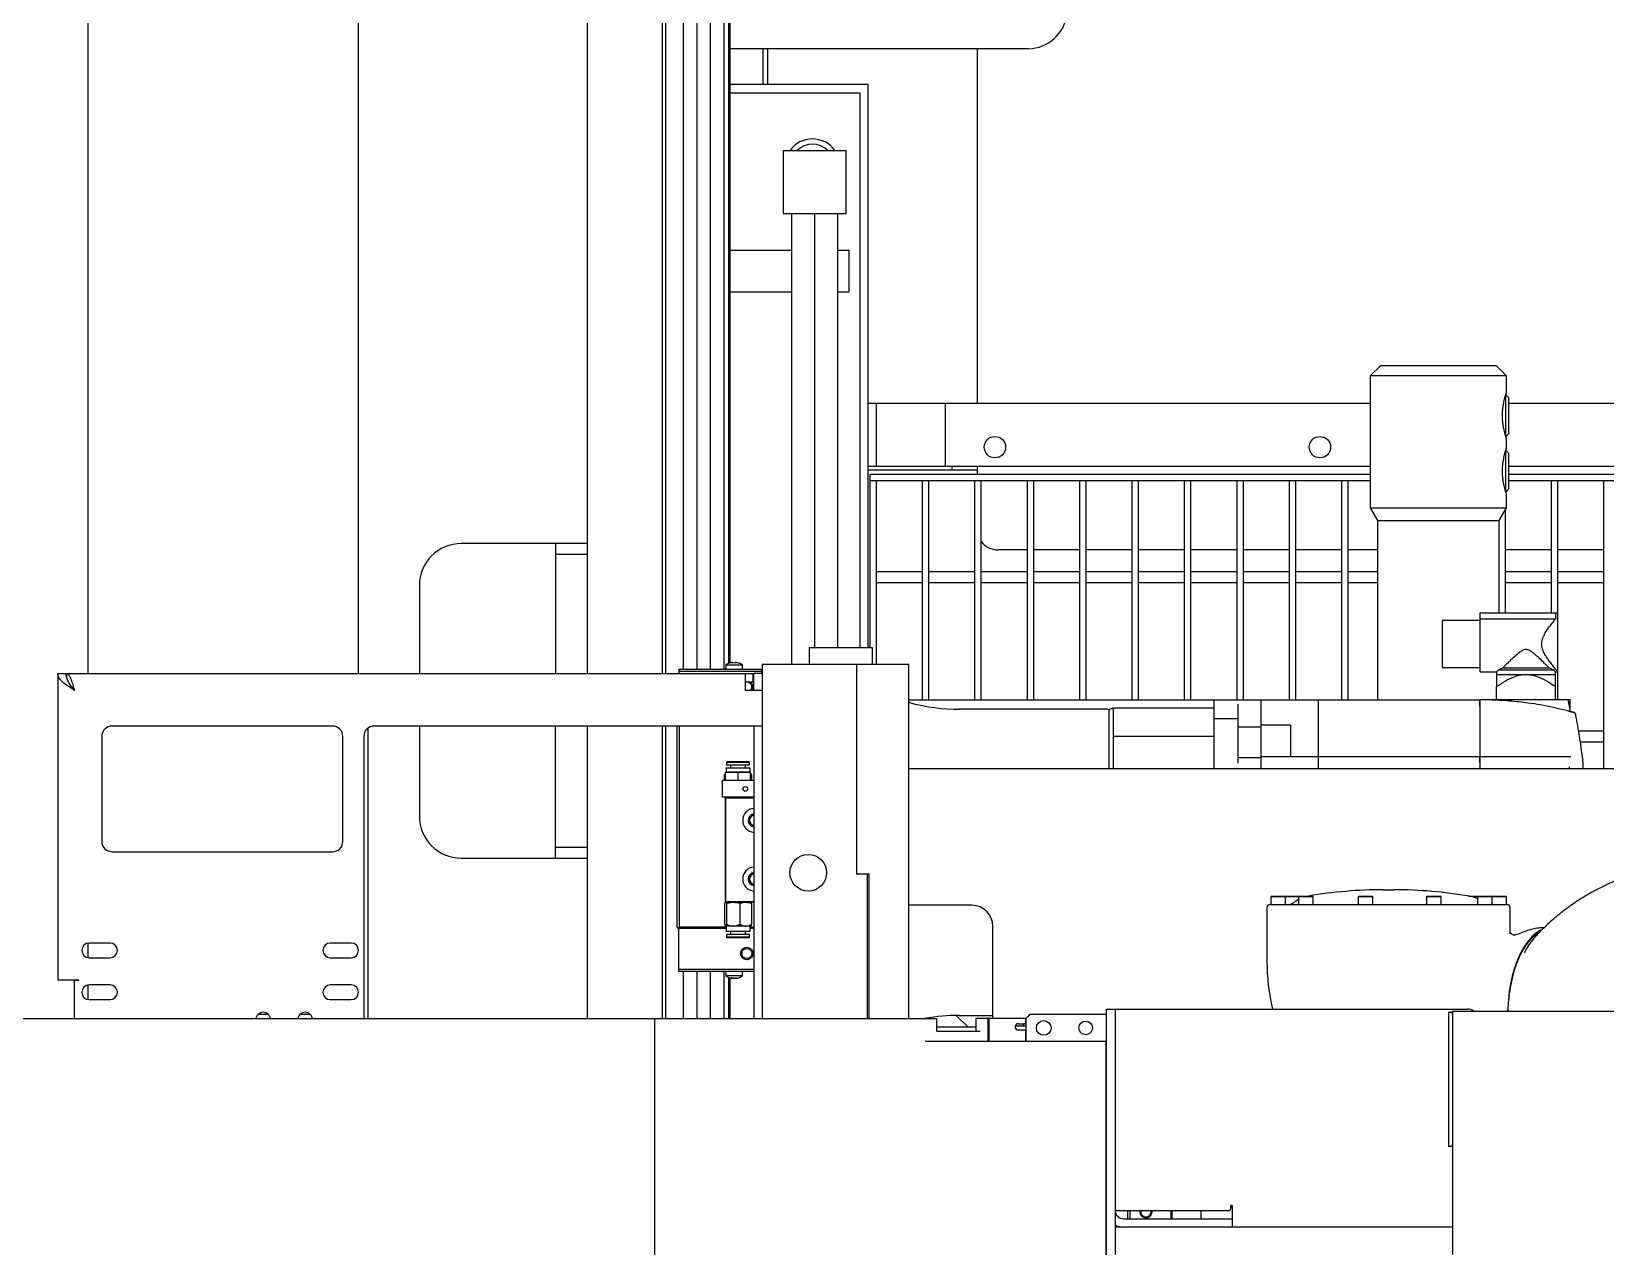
# Model space of a CAD drawing. Header units: inches. Extents: x -347369 to -260369, y 119522 to 149869.
# Drawn here: x -326205 to -325454, y 137024 to 137604 of the extents above; entities that cross this region are included whole.
import ezdxf

# ---------------------------------------------------------------- set-up
doc = ezdxf.new("R2010")
doc.units = ezdxf.units.IN
doc.header["$LTSCALE"] = 300
doc.layers.add('MACCHINA', color=40, linetype='Continuous')
doc.layers.add('QUOTE', color=7, linetype='Continuous')

# ---------------------------------------------------------------- blocks, each defined once
blk = doc.blocks.new('A$C27be3406')
at = {"layer": 'MACCHINA'}
for p, q in [((-556, 158), (-556, -1702)), ((-520, -1702), (-520, 158)), ((-518.6, 158), (-518.6, -1702)), ((-510.14, 131.85), (-510.14, -1699.85)), ((-503.64, 131.85), (-503.64, -1699.85)), ((-497.36, 131.85), (-497.36, -1699.85)), ((-490.86, 131.85), (-490.86, -1699.85)), ((-488.5, 129.11), (-488.5, -1697.11)), ((-488, 128.93), (-488, -1696.95)), ((-794, -1702), (-794, -1357.97)), ((-665, -1702), (-665, -1356.97)), ((-345.53, -1404), (-488, -1404)), ((-472, -1421), (-472, -1404)), ((-470, -1404), (-470, -1421)), ((-370, -1404), (-370, -1573)), ((-422, -1421), (-488, -1421)), ((-488, -1425), (-426, -1425)), ((-426, -1425), (-426, -1689.5)), ((-422, -1689.5), (-422, -1421)), ((-462.5, -1452.5), (-462.5, -1482.5)), ((-462.5, -1452.5), (-432.5, -1452.5)), ((-432.5, -1482.5), (-432.5, -1452.5)), ((-462.5, -1482.5), (-432.5, -1482.5)), ((-458.5, -1482.5), (-458.5, -1697.5)), ((-447.5, -1482.5), (-447.5, -1689.5)), ((-436.5, -1482.5), (-436.5, -1689.5)), ((-488, -1500), (-458.5, -1500)), ((-436.5, -1500), (-431, -1500)), ((-431, -1520), (-431, -1500)), ((-488, -1520), (-458.5, -1520)), ((-436.5, -1520), (-431, -1520)), ((-177.5, -1555), (-182.5, -1560)), ((-182.5, -1560), (-182.5, -1622.94)), ((-117.5, -1560), (-182.5, -1560)), ((-177.5, -1555), (-122.5, -1555)), ((-117.5, -1560), (-122.5, -1555)), ((-117.5, -1568.15), (-117.5, -1560)), ((-116.5, -1570.39), (-117.89, -1569)), ((-117.89, -1589), (-117.89, -1569)), ((-422, -1573), (-182.5, -1573)), ((-418, -1603), (-418, -1573)), ((-385, -1603), (-385, -1573)), ((-116.5, -1570.39), (-116.5, -1587.61)), ((-116.5, -1573), (369, -1573)), ((-117.89, -1589), (-116.5, -1587.61)), ((-117.5, -1594.65), (-117.5, -1590)), ((-116.5, -1596.89), (-117.89, -1595.5)), ((-117.89, -1615.5), (-117.89, -1595.5)), ((-116.5, -1596.89), (-116.5, -1614.11)), ((-422, -1603), (-182.5, -1603)), ((-370, -1605), (-422, -1605)), ((-382, -1603), (-382, -1605)), ((-370, -1603), (-370, -1607)), ((-116.5, -1603), (369, -1603)), ((-182.5, -1607), (-421, -1607)), ((-421, -1689.5), (-421, -1607)), ((-182.5, -1610), (-421, -1610)), ((-418, -1697.5), (-418, -1610)), ((-396, -1714.5), (-396, -1610)), ((-393, -1714.5), (-393, -1610)), ((-371, -1714.5), (-371, -1610)), ((-368, -1714.5), (-368, -1610)), ((-346, -1714.5), (-346, -1610)), ((-343, -1714.5), (-343, -1610)), ((-321, -1714.5), (-321, -1610)), ((-318, -1714.5), (-318, -1610)), ((-296, -1714.5), (-296, -1610)), ((-293, -1714.5), (-293, -1610)), ((-271, -1714.5), (-271, -1610)), ((-268, -1714.5), (-268, -1610)), ((-246, -1714.5), (-246, -1610)), ((-243, -1714.5), (-243, -1610)), ((-221, -1714.5), (-221, -1610)), ((-218, -1714.5), (-218, -1610)), ((-196, -1714.5), (-196, -1610)), ((-193, -1714.5), (-193, -1610)), ((369, -1607), (-116.5, -1607)), ((369, -1610), (-116.5, -1610)), ((-96, -1673), (-96, -1610)), ((-93, -1673), (-93, -1610)), ((-71, -1747.5), (-71, -1610)), ((-117.89, -1615.5), (-116.5, -1614.11)), ((-117.5, -1622.94), (-117.5, -1616.5)), ((-182.5, -1622.94), (-179, -1629)), ((-182.5, -1622.94), (-117.5, -1622.94)), ((-179, -1629), (-179, -1714.5)), ((-179, -1629), (-121, -1629)), ((-121, -1629), (-117.5, -1622.94)), ((-121, -1673), (-121, -1629)), ((-118, -1673), (-118, -1623.8)), ((-556, -1640), (-616, -1640)), ((-571, -1640), (-571, -1702)), ((-346, -1643), (-360, -1643)), ((-321, -1643), (-343, -1643)), ((-296, -1643), (-318, -1643)), ((-271, -1643), (-293, -1643)), ((-246, -1643), (-268, -1643)), ((-221, -1643), (-243, -1643)), ((-196, -1643), (-218, -1643)), ((-179, -1643), (-193, -1643)), ((-96, -1643), (-118, -1643)), ((-71, -1643), (-93, -1643)), ((-571, -1645), (-556, -1645)), ((-396, -1653.5), (-418, -1653.5)), ((-418, -1658.5), (-396, -1658.5)), ((-371, -1653.5), (-393, -1653.5)), ((-393, -1658.5), (-371, -1658.5)), ((-346, -1653.5), (-368, -1653.5)), ((-368, -1658.5), (-346, -1658.5)), ((-321, -1653.5), (-343, -1653.5)), ((-343, -1658.5), (-321, -1658.5)), ((-296, -1653.5), (-318, -1653.5)), ((-318, -1658.5), (-296, -1658.5)), ((-271, -1653.5), (-293, -1653.5)), ((-293, -1658.5), (-271, -1658.5)), ((-246, -1653.5), (-268, -1653.5)), ((-268, -1658.5), (-246, -1658.5)), ((-221, -1653.5), (-243, -1653.5)), ((-243, -1658.5), (-221, -1658.5)), ((-196, -1653.5), (-218, -1653.5)), ((-218, -1658.5), (-196, -1658.5)), ((-179, -1653.5), (-193, -1653.5)), ((-193, -1658.5), (-179, -1658.5)), ((-96, -1653.5), (-118, -1653.5)), ((-118, -1658.5), (-96, -1658.5)), ((-71, -1653.5), (-93, -1653.5)), ((-93, -1658.5), (-71, -1658.5)), ((-636, -1660), (-636, -1702)), ((-130.05, -1701.15), (-130.05, -1673)), ((-130.05, -1673), (-92.95, -1673)), ((-93.98, -1675.85), (-93.98, -1673)), ((-92.95, -1701.15), (-92.95, -1673)), ((-130.05, -1676.7), (-148.25, -1676.7)), ((-148.25, -1676.7), (-148.25, -1699.1)), ((-130.05, -1675.85), (-93.98, -1675.85)), ((-450, -1689.5), (-420, -1689.5)), ((-450, -1697.5), (-450, -1689.5)), ((-420, -1689.5), (-420, -1697.5)), ((-808.5, -1702), (-808.5, -1848)), ((-808.5, -1702), (-804.5, -1702)), ((-804.2, -1702), (-476.8, -1702)), ((-804.2, -1703.97), (-804.2, -1702)), ((-512.23, -1699.85), (-472.87, -1699.85)), ((-512.23, -1699.85), (-512.23, -1702)), ((-512.23, -1700.85), (-472.87, -1700.85)), ((-489.87, -1697.85), (-489.87, -1699.85)), ((-489.87, -1697.85), (-481.87, -1697.85)), ((-488, -1696.95), (-488.01, -1696.93)), ((-486.8, -1696.68), (-486.76, -1696.74)), ((-486.45, -1696.68), (-486.45, -1696.95)), ((-485.3, -1696.68), (-485.3, -1696.95)), ((-484.95, -1696.68), (-484.99, -1696.74)), ((-483.75, -1696.95), (-483.74, -1696.93)), ((-481.87, -1699.85), (-481.87, -1697.85)), ((-480.5, -1710), (-480.5, -1702)), ((-476.8, -1706), (-476.8, -1702)), ((-472.5, -1702), (-476.5, -1702)), ((-476.5, -1710), (-476.5, -1702)), ((-472.87, -1699.85), (-472.87, -1702)), ((-472.5, -1697.5), (-472.5, -1866.5)), ((-472.5, -1697.5), (-402.5, -1697.5)), ((-427.5, -1697.5), (-427.5, -1797.5)), ((-402.5, -1866.5), (-402.5, -1697.5)), ((-148.25, -1699.1), (-130.05, -1699.1)), ((-130.05, -1701.15), (-122.2, -1701.15)), ((-122.2, -1701.15), (-122.2, -1702.4)), ((-122.2, -1702.4), (-94.2, -1702.4)), ((-94.91, -1700.4), (-121.49, -1700.4)), ((-96.99, -1699.4), (-119.41, -1699.4)), ((-94.2, -1702.4), (-94.2, -1701.15)), ((-94.2, -1701.15), (-92.95, -1701.15)), ((-93, -1714.4), (-93, -1701.15)), ((-480.5, -1706), (-476.8, -1706)), ((-472.5, -1710), (-480.5, -1710)), ((-122.2, -1714.4), (-122.2, -1708.2)), ((-94.2, -1714.4), (-94.2, -1708.2)), ((-402.5, -1714.5), (-130.2, -1714.5)), ((-308, -1719), (-378.5, -1719)), ((-307, -1747.5), (-307, -1719)), ((-257, -1718.5), (-305, -1718.5)), ((-305, -1747.5), (-305, -1718.5)), ((-257, -1747.5), (-257, -1714.5)), ((-245.5, -1744.75), (-245.5, -1716.58)), ((-234.5, -1747.5), (-234.5, -1714.5)), ((-207.2, -1747.5), (-207.2, -1714.5)), ((-130.2, -1714.4), (-87.2, -1714.4)), ((-130.2, -1714.5), (-130.2, -1717.48)), ((-130.2, -1717.5), (-130.2, -1747.5)), ((-87.2, -1720.11), (-87.2, -1714.4)), ((-257, -1723.41), (-245.5, -1723.41)), ((-787.5, -1732), (-787.5, -1782)), ((-677.5, -1727), (-782.5, -1727)), ((-672.5, -1782), (-672.5, -1732)), ((-662.5, -1732), (-662.5, -1866.5)), ((-660.5, -1728), (-660.5, -1866.5)), ((-472.5, -1727), (-657.5, -1727)), ((-636, -1727), (-636, -1770)), ((-571, -1790), (-571, -1727)), ((-556, -1727), (-556, -1866.5)), ((-520, -1866.5), (-520, -1727)), ((-518.6, -1727), (-518.6, -1866.5)), ((-513, -1823), (-513, -1727)), ((-512, -1823), (-512, -1727)), ((-476.5, -1727), (-476.5, -1866.5)), ((-305, -1731.81), (-257, -1731.81)), ((-234.5, -1727.59), (-245.5, -1727.59)), ((-220.5, -1726.67), (-234.5, -1726.67)), ((-220.5, -1726.67), (-220.5, -1741.5)), ((-71, -1729.5), (-83.09, -1729.5)), ((-234.5, -1741.5), (-130.2, -1741.5)), ((-88.16, -1741.5), (-86.75, -1741.5)), ((-82.3, -1734.5), (-71, -1734.5)), ((-490, -1749.25), (-487, -1749)), ((-478, -1749), (-490, -1749)), ((-489.75, -1747), (-489.75, -1749)), ((-489.75, -1747), (-478.25, -1747)), ((-489.2, -1744), (-489.5, -1744.3)), ((-489.5, -1744.3), (-489.5, -1745.5)), ((-489.5, -1744.3), (-478.5, -1744.3)), ((-489.5, -1745.5), (-478.5, -1745.5)), ((-489.2, -1744), (-478.8, -1744)), ((-487.55, -1745.5), (-487.55, -1747)), ((-487, -1749), (-484, -1749.25)), ((-484, -1749.25), (-481, -1749)), ((-481, -1749), (-478, -1749.25)), ((-480.45, -1747), (-480.45, -1745.5)), ((-478.5, -1744.3), (-478.8, -1744)), ((-478.5, -1745.5), (-478.5, -1744.3)), ((-478.25, -1749), (-478.25, -1747)), ((180.34, -1747.5), (-402.5, -1747.5)), ((-234.5, -1742.23), (-245.5, -1742.23)), ((-87.38, -1747.5), (-87.48, -1746.5)), ((-80.9, -1747.5), (-80.9, -1744.5)), ((-491.5, -1761), (-491.5, -1753)), ((-476.5, -1753), (-491.5, -1753)), ((-490, -1750.25), (-490.54, -1750.53)), ((-490.54, -1753), (-490.54, -1750.53)), ((-490, -1749.6), (-490.13, -1749.73)), ((-490, -1753), (-490, -1749.25)), ((-484, -1753), (-484, -1749.25)), ((-478, -1753), (-478, -1749.25)), ((-477.87, -1749.73), (-478, -1749.6)), ((-477.46, -1753), (-477.46, -1750.53)), ((-476.5, -1761), (-491.5, -1761)), ((-490, -1761.2), (-489.8, -1761)), ((-490, -1810.8), (-490, -1761.2)), ((-490, -1761.2), (-476.5, -1761.2)), ((-489.8, -1811), (-489.8, -1761)), ((-556, -1785), (-571, -1785)), ((-782.5, -1787), (-677.5, -1787)), ((-616, -1790), (-556, -1790)), ((-427.5, -1797.5), (-421.5, -1797.5)), ((-422.5, -1797.5), (-422.5, -1866.5)), ((-421.5, -1866.5), (-421.5, -1797.5)), ((-229.57, -1808.1), (-229.97, -1808.5)), ((-229.97, -1808.5), (-229.97, -1812.1)), ((-209.65, -1808.5), (-229.97, -1808.5)), ((-229.57, -1808.1), (-223.37, -1808.1)), ((-222.97, -1808.5), (-223.37, -1808.1)), ((-222.76, -1808.1), (-223.06, -1808.41)), ((-222.97, -1812.1), (-222.97, -1808.5)), ((-222.76, -1808.1), (-216.56, -1808.1)), ((-216.25, -1808.1), (-216.65, -1808.5)), ((-216.65, -1808.5), (-216.65, -1812.1)), ((-216.4, -1808.26), (-216.56, -1808.1)), ((-216.25, -1808.1), (-210.05, -1808.1)), ((-209.65, -1808.5), (-210.05, -1808.1)), ((-209.65, -1812.1), (-209.65, -1808.5)), ((-187.88, -1808.1), (-188.28, -1808.5)), ((-188.28, -1808.5), (-188.28, -1812.1)), ((-181.28, -1808.5), (-188.28, -1808.5)), ((-187.88, -1808.1), (-181.68, -1808.1)), ((-181.28, -1808.5), (-181.68, -1808.1)), ((-181.28, -1812.1), (-181.28, -1808.5)), ((-176.26, -1805.1), (-171.26, -1805.1)), ((-155.3, -1808.1), (-155.7, -1808.5)), ((-155.7, -1808.5), (-155.7, -1812.1)), ((-148.7, -1808.5), (-155.7, -1808.5)), ((-155.3, -1808.1), (-149.1, -1808.1)), ((-148.7, -1808.5), (-149.1, -1808.1)), ((-148.7, -1812.1), (-148.7, -1808.5)), ((-135.61, -1808.1), (-131.27, -1808.1)), ((-117.55, -1808.5), (-133.75, -1808.5)), ((-130.96, -1808.1), (-131.36, -1808.5)), ((-131.36, -1808.5), (-131.36, -1812.1)), ((-131.12, -1808.26), (-131.27, -1808.1)), ((-130.96, -1808.1), (-124.76, -1808.1)), ((-124.36, -1808.5), (-124.76, -1808.1)), ((-124.15, -1808.1), (-124.46, -1808.41)), ((-124.36, -1812.1), (-124.36, -1808.5)), ((-124.15, -1808.1), (-117.95, -1808.1)), ((-117.55, -1808.5), (-117.95, -1808.1)), ((-117.55, -1812.1), (-117.55, -1808.5)), ((-490.4, -1811.59), (-490.4, -1821.47)), ((-489.9, -1811), (-490.07, -1811.1)), ((-476.5, -1810.8), (-490, -1810.8)), ((-489.8, -1811), (-490, -1810.8)), ((-476.5, -1811), (-489.9, -1811)), ((-489.49, -1811.59), (-489.49, -1821.47)), ((-483.09, -1811.59), (-483.09, -1821.47)), ((-477.93, -1811.1), (-478.1, -1811)), ((-477.6, -1811.59), (-477.6, -1821.47)), ((-372.5, -1812.5), (-402.5, -1812.5)), ((-231.76, -1813.6), (-231.76, -1839.1)), ((-230.26, -1812.1), (-117.26, -1812.1)), ((-115.76, -1826.09), (-115.76, -1813.6)), ((-513, -1823), (-512.5, -1823.5)), ((-512.5, -1823.5), (-512, -1823)), ((-489.75, -1823.5), (-512.5, -1823.5)), ((-512.23, -1844.15), (-512.23, -1823.5)), ((-489.75, -1823), (-512, -1823)), ((-490.07, -1822.33), (-489.9, -1822.5)), ((-478.1, -1822.5), (-489.9, -1822.5)), ((-489.75, -1822.5), (-489.75, -1825)), ((-478.25, -1825), (-478.25, -1822.5)), ((-476.5, -1823), (-478.25, -1823)), ((-476.5, -1823.5), (-478.25, -1823.5)), ((-478.1, -1822.5), (-477.93, -1822.33)), ((-362.5, -1866.5), (-362.5, -1822.5)), ((-794, -1837.46), (-794, -1830.54)), ((-783.5, -1830.5), (-793.5, -1830.5)), ((-668.5, -1830.5), (-678.5, -1830.5)), ((-478.25, -1825), (-489.75, -1825)), ((-489.5, -1826.5), (-489.5, -1827.7)), ((-478.5, -1826.5), (-489.5, -1826.5)), ((-489.5, -1827.7), (-489.2, -1828)), ((-478.5, -1827.7), (-489.5, -1827.7)), ((-478.8, -1828), (-489.2, -1828)), ((-487.55, -1825), (-487.55, -1826.5)), ((-480.45, -1826.5), (-480.45, -1825)), ((-478.8, -1828), (-478.5, -1827.7)), ((-478.5, -1827.7), (-478.5, -1826.5)), ((-113.42, -1826.85), (-113.5, -1826.87)), ((-793.5, -1837.5), (-783.5, -1837.5)), ((-678.5, -1837.5), (-668.5, -1837.5)), ((-482.12, -1836.48), (-482.12, -1834.51)), ((-476.5, -1843.15), (-512.23, -1843.15)), ((-476.5, -1844.15), (-512.23, -1844.15)), ((-510.14, -1844.15), (-510.14, -1866.5)), ((-503.64, -1844.15), (-503.64, -1866.5)), ((-497.36, -1844.15), (-497.36, -1866.5)), ((-490.86, -1844.15), (-490.86, -1866.5)), ((-489.87, -1844.15), (-489.87, -1846.15)), ((-481.87, -1846.15), (-489.87, -1846.15)), ((-481.87, -1846.15), (-481.87, -1844.15)), ((-808.5, -1848), (-798.5, -1848)), ((-800.5, -1866.5), (-800.5, -1848.3)), ((-798.5, -1848.3), (-800.5, -1848.3)), ((-798.5, -1848), (-798.5, -1848.3)), ((-794, -1857.46), (-794, -1850.54)), ((-783.5, -1850.5), (-793.5, -1850.5)), ((-668.5, -1850.5), (-678.5, -1850.5)), ((-488.5, -1846.89), (-488.5, -1866.5)), ((-488, -1847.07), (-488, -1866.5)), ((-486.95, -1847.32), (-486.93, -1847.29)), ((-486.76, -1847.32), (-486.69, -1847.07)), ((-486.51, -1847.32), (-486.34, -1847.06)), ((-486.05, -1847.32), (-486.11, -1847.08)), ((-485.24, -1847.32), (-485.31, -1847.2)), ((-484.99, -1847.32), (-485, -1847.28)), ((-484.8, -1847.32), (-484.84, -1847.24)), ((-793.5, -1857.5), (-783.5, -1857.5)), ((-678.5, -1857.5), (-668.5, -1857.5)), ((-1220, -1866.5), (-389.21, -1866.5)), ((-712.95, -1864.5), (-708.05, -1864.5)), ((-692.95, -1864.5), (-688.05, -1864.5)), ((-523.87, -1866.5), (-523.87, -1995.5)), ((-389.21, -1872.5), (-389.21, -1866.5)), ((-379.99, -1865.01), (-374.3, -1870.7)), ((-378.5, -1865), (-362.5, -1865)), ((-370.6, -1866.5), (-370.6, -1872.5)), ((-346.81, -1866.5), (-370.6, -1866.5)), ((-364.71, -1877.5), (-364.71, -1866.5)), ((-364.31, -1877.5), (-364.31, -1866.5)), ((-350.31, -1869), (-346.81, -1869)), ((-347.83, -1870), (-347.83, -1869.2)), ((-346.81, -1869), (-346.81, -1866.5)), ((-346.71, -1866.5), (-346.71, -1877.5)), ((-345.71, -1865.5), (-344.71, -1864.5)), ((-344.71, -1864.5), (-308.21, -1864.5)), ((-308.21, -2001), (-308.21, -1862)), ((-308.21, -1862), (-304.21, -1862)), ((-304.21, -1862), (-304.21, -2001)), ((-303.91, -1958), (-303.91, -1862)), ((-303.91, -1862), (-136.21, -1862)), ((-145.21, -1863.5), (-145.21, -1927.5)), ((-145.21, -1863.5), (-143.21, -1863.5)), ((-143.21, -1863.05), (-143.21, -2327.5)), ((-143.21, -1863.05), (-14.21, -1863.05)), ((-370.6, -1870.7), (-389.21, -1870.7)), ((-389.14, -1872.5), (-368.6, -1872.5)), ((-364.71, -1870), (-364.31, -1870)), ((-364.71, -1872), (-364.31, -1872)), ((-364.31, -1875.03), (-364.71, -1875.03)), ((-364.71, -1876.5), (-364.31, -1876.5)), ((-351.72, -1871), (-351.71, -1871)), ((-351.71, -1870), (-346.71, -1870)), ((-351.71, -1871.03), (-351.71, -1870)), ((-346.71, -1872), (-350.31, -1872)), ((-346.81, -1877.5), (-346.81, -1872)), ((-346.71, -1875.03), (-346.81, -1875.03)), ((-346.81, -1876.5), (-346.71, -1876.5)), ((-308.36, -1877.5), (-394.82, -1877.5)), ((-308.36, -1984.5), (-308.36, -1877.5)), ((-308.36, -1877.5), (-308.21, -1877.5)), ((-308.21, -1882.5), (-308.36, -1882.5)), ((-303.91, -1882.5), (-304.21, -1882.5)), ((-308.36, -1918.5), (-308.21, -1918.5)), ((-308.36, -1919.9), (-308.21, -1919.9)), ((-304.21, -1918.5), (-303.91, -1918.5)), ((-304.21, -1919.9), (-303.91, -1919.9)), ((-308.36, -1928.36), (-308.21, -1928.36)), ((-304.21, -1928.36), (-303.91, -1928.36)), ((-143.21, -1927.5), (-145.21, -1927.5)), ((-308.36, -1934.86), (-308.21, -1934.86)), ((-304.21, -1934.86), (-303.91, -1934.86)), ((-308.36, -1941.14), (-308.21, -1941.14)), ((-304.21, -1941.14), (-303.91, -1941.14)), ((-308.36, -1947.64), (-308.21, -1947.64)), ((-308.36, -1950), (-308.21, -1950)), ((-308.36, -1950.5), (-308.21, -1950.5)), ((-304.21, -1947.64), (-303.91, -1947.64)), ((-304.21, -1950), (-303.91, -1950)), ((-304.21, -1950.5), (-303.91, -1950.5)), ((-308.21, -1957.5), (-308.36, -1957.5)), ((-303.91, -1957.5), (-304.21, -1957.5)), ((-303.91, -1958), (-249.71, -1958)), ((-298.15, -1962), (-298.15, -1958)), ((-297.15, -1958), (-297.15, -1962)), ((-287.04, -1958.63), (-287.12, -1958)), ((-277.5, -1962), (-277.5, -1958)), ((-277, -1962), (-277, -1958)), ((-263.26, -1958), (-263.26, -1962)), ((-249.21, -1956), (-249.21, -1957.5)), ((-249.21, -1956.5), (-248.21, -1956.5)), ((-248.21, -1966), (-248.21, -1956)), ((-308.36, -1962.5), (-308.21, -1962.5)), ((-308.21, -1966), (-308.36, -1966)), ((-143.21, -1966), (-304.21, -1966)), ((-300.21, -1962), (-248.21, -1962))]:
    blk.add_line(p, q, dxfattribs=at)
at = {"layer": 'MACCHINA', "flags": 128}
for points in [[(-476.91, -1708.5), (-477.09, -1709.51), (-477.32, -1710)], [(-100.48, -1824.08), (-101.72, -1824.7), (-103.56, -1825.94), (-105.34, -1827.5), (-107.03, -1829.39), (-108.63, -1831.58), (-110.13, -1834.06), (-111.5, -1836.8), (-112.74, -1839.79), (-113.83, -1842.99), (-114.78, -1846.38), (-115.56, -1849.93), (-116.18, -1853.61), (-116.62, -1857.38), (-116.89, -1861.22), (-116.95, -1863.05)], [(-116.7, -1863.05), (-116.64, -1861.27), (-116.37, -1857.47), (-115.94, -1853.74), (-115.33, -1850.11), (-114.55, -1846.6), (-113.62, -1843.25), (-112.54, -1840.09), (-111.31, -1837.14), (-109.96, -1834.43), (-108.48, -1831.98), (-106.9, -1829.82), (-105.23, -1827.95), (-103.47, -1826.4), (-101.66, -1825.18), (-101.51, -1825.1)], [(-486.75, -1847.28), (-486.65, -1847.29), (-486.51, -1847.32)], [(-484.82, -1847.29), (-484.88, -1847.3), (-484.99, -1847.32)]]:
    blk.add_lwpolyline(points, dxfattribs=at)
at = {"layer": 'MACCHINA'}
for centre, radius in [((-361.5, -1594), 5.1), ((-206.5, -1594), 5.1), ((-480.5, -1757), 1.1), ((-450.5, -1797), 8.75), ((-479.87, -1835.5), 2.96), ((-479.87, -1835.5), 2.46), ((-338.21, -1871), 3.5), ((-318.21, -1871), 3.25)]:
    blk.add_circle(centre, radius, dxfattribs=at)
for centre, radius, start, end in [((-346.01, -1384.84), 19.17, 271.43757, 352.00966), ((-448.5, -1460), 13, 35.23442, 144.76558), ((-448.5, -1460), 10.5, 45.58469, 134.41531), ((-616, -1660), 20, 90, 180), ((-360, -1633), 10, 216.8699, 270), ((-485.87, -1703.62), 7.02, 107.68791, 124.70805), ((-485.87, -1703.62), 7, 97.58949, 107.658), ((-486.36, -1698.31), 1.69, 105.01565, 120.75108), ((-485.46, -1702.73), 6.13, 99.31701, 106.76112), ((-485.87, -1704.69), 7.75, 85.7473, 94.2527), ((-486.29, -1702.73), 6.13, 73.23888, 80.68299), ((-485.38, -1698.31), 1.69, 59.24892, 74.98435), ((-485.87, -1703.62), 7, 72.342, 82.41051), ((-485.87, -1703.62), 7.02, 55.29195, 72.31209), ((-479.87, -1708.5), 2.46, 322.40123, 104.78539), ((-479.87, -1708.5), 2.96, 0, 57.67438), ((-403.27, -1721.75), 6, 75.04878, 82.64914), ((-378.5, -1629), 90, 255.04878, 270), ((-308, -1720), 1, 0, 90), ((-307, -1717), 2, 270, 313.97798), ((-457.92, -1792), 377.89, 11.17849, 11.85007), ((-457.92, -1792), 380, 7.18076, 10.71879), ((-782.5, -1732), 5, 90, 180), ((-677.5, -1732), 5, 0, 90), ((-657.5, -1732), 5, 90, 180), ((-616, -1770), 20, 180, 270), ((-476, -1772), 5.75, 94.98854, 265.01146), ((-476, -1772), 3.15, 99.1332, 260.8668), ((-476, -1772), 3, 99.59407, 260.40593), ((-476, -1772), 2.5, 101.53696, 258.46304), ((-782.5, -1782), 5, 180, 270), ((-677.5, -1782), 5, 270, 0), ((-476, -1800), 5.75, 94.98854, 265.01146), ((-476, -1800), 3.15, 99.1332, 260.8668), ((-476, -1800), 3, 99.59407, 260.40593), ((-476, -1800), 2.5, 101.53696, 258.46304), ((-176.26, -2018.39), 213.29, 90, 99.62117), ((-171.26, -2018.39), 213.29, 80.27023, 90), ((-137.58, -1821.97), 14, 63.62345, 80.27023), ((-372.5, -1822.5), 10, 0, 90), ((-230.26, -1813.6), 1.5, 90, 180), ((-221.6, -1807.6), 4.5, 270, 309.0523), ((-209.94, -1821.97), 14, 118.62519, 129.0523), ((-117.26, -1813.6), 1.5, 0, 90), ((-793.5, -1834), 3.5, 90, 270), ((-783.5, -1834), 3.5, 270, 90), ((-678.5, -1834), 3.5, 90, 270), ((-668.5, -1834), 3.5, 270, 90), ((-80.66, -1849.24), 31.7, 139.29024, 153.81559), ((-131.76, -1839.1), 100, 180, 193.2382), ((-485.87, -1840.38), 7.02, 235.29195, 257.66181), ((-485.87, -1840.38), 7.02, 282.33819, 304.70805), ((-793.5, -1854), 3.5, 90, 270), ((-783.5, -1854), 3.5, 270, 90), ((-678.5, -1854), 3.5, 90, 270), ((-668.5, -1854), 3.5, 270, 90), ((-485.73, -1840.05), 7.34, 254.95267, 261.96082), ((-486.23, -1843.14), 4.23, 250.58368, 260.24182), ((-486.09, -1841.36), 6.02, 257.66043, 261.78959), ((-486.69, -1840.45), 6.62, 265.39648, 274.60352), ((-486.25, -1845.91), 1.49, 229.41624, 249.95568), ((-485.24, -1843.92), 3.49, 250.13648, 256.68392), ((-485.18, -1845.91), 1.49, 229.41624, 249.95568), ((-486.48, -1846.09), 1.29, 289.33385, 297.89116), ((-486.55, -1843.74), 3.68, 283.44538, 292.51666), ((-486.1, -1841.33), 6.05, 278.22386, 289.03336), ((-485.51, -1847.05), 0.378, 316.26726, 347.48177), ((-485.66, -1841.33), 6.05, 278.22386, 289.03336), ((-483.91, -1845.92), 1.15, 258.92374, 281.07626), ((-710.5, -1867), 3.5, 8.21321, 171.78679), ((-690.5, -1867), 3.5, 8.21321, 171.78679), ((-378.5, -1955), 90, 90, 100.47531), ((-350.31, -1870.5), 1.5, 90, 270), ((-136.21, -1867), 5, 52.18551, 90), ((-300.21, -1958), 4, 180, 270), ((-289.5, -1958.63), 2.96, 167.75634, 12.24366), ((-289.5, -1958.63), 2.46, 165.21461, 0), ((-249.71, -1957.5), 0.5, 270, 0), ((-248.71, -1956), 0.5, 0, 180), ((-300.21, -1958), 8, 240, 270)]:
    blk.add_arc(centre, radius, start, end, dxfattribs=at)
for points, knots in [([(-117.5, -1590), (-117.54, -1589.89), (-117.62, -1589.66), (-118.18, -1587.88), (-118.73, -1585.66), (-119.11, -1583.49), (-119.39, -1581.14), (-119.48, -1578.04), (-119.15, -1574.53), (-118.55, -1571.5), (-118.01, -1569.57), (-117.69, -1568.57), (-117.51, -1568.04), (-117.54, -1568.11), (-117.55, -1568.15)], [0, 0, 0, 0, 0.103237, 0.206347, 0.312784, 0.366933, 0.422758, 0.528476, 0.629233, 0.731695, 0.839674, 0.89356, 0.949153, 1, 1, 1, 1]), ([(-117.5, -1616.5), (-117.54, -1616.39), (-117.62, -1616.16), (-118.18, -1614.38), (-118.73, -1612.16), (-119.11, -1609.99), (-119.39, -1607.64), (-119.48, -1604.54), (-119.15, -1601.03), (-118.55, -1598), (-118.01, -1596.07), (-117.69, -1595.07), (-117.51, -1594.54), (-117.54, -1594.61), (-117.55, -1594.65)], [0, 0, 0, 0, 0.103237, 0.206347, 0.312784, 0.366933, 0.422758, 0.528476, 0.629233, 0.731695, 0.839674, 0.89356, 0.949153, 1, 1, 1, 1]), ([(-93.06, -1701.02), (-93.04, -1701.05), (-92.97, -1701.13), (-93.73, -1700.25), (-94.96, -1698.79), (-96.42, -1696.97), (-97.73, -1695.2), (-98.94, -1693.33), (-99.97, -1691.35), (-100.72, -1689), (-100.63, -1686.25), (-99.67, -1683.76), (-98.39, -1681.57), (-97.06, -1679.68), (-95.74, -1677.97), (-94.68, -1676.68), (-94.17, -1676.07), (-93.98, -1675.85)], [0, 0, 0, 0, 0.044548, 0.131121, 0.224335, 0.294196, 0.366061, 0.42305, 0.481244, 0.546186, 0.611698, 0.687535, 0.752322, 0.818805, 0.887679, 0.958559, 1, 1, 1, 1]), ([(-96.99, -1699.4), (-97.34, -1699.06), (-98.05, -1698.37), (-99.59, -1696.88), (-101.59, -1694.95), (-103.69, -1693.06), (-105.41, -1691.64), (-106.61, -1690.85), (-107.75, -1690.43), (-108.8, -1690.47), (-109.94, -1690.94), (-111.65, -1692.14), (-113.8, -1693.99), (-115.94, -1696.05), (-117.72, -1697.76), (-118.79, -1698.79), (-119.3, -1699.29), (-119.41, -1699.4)], [0, 0, 0, 0, 0.067284, 0.134639, 0.24547, 0.356432, 0.4059, 0.45512, 0.488853, 0.515913, 0.5495, 0.600934, 0.709208, 0.817516, 0.898127, 0.97862, 1, 1, 1, 1]), ([(-804.2, -1702), (-803.92, -1702.1), (-803.37, -1702.29), (-802.54, -1703.78), (-801.71, -1705.97), (-801.03, -1708.19), (-800.63, -1709.56), (-800.5, -1710)], [0, 0, 0, 0, 0.223834, 0.447701, 0.671568, 0.895435, 1, 1, 1, 1]), ([(-121.49, -1700.4), (-121.64, -1700.56), (-122.06, -1701), (-122.14, -1701.09), (-122.2, -1701.15)], [0, 0, 0, 0, 0.348455, 1, 1, 1, 1]), ([(-122.2, -1708.2), (-120.88, -1707.3), (-118.23, -1705.5), (-114.62, -1703.69), (-111.51, -1702.72), (-109.59, -1702.43), (-108.48, -1702.41), (-108.2, -1702.4)], [0, 0, 0, 0, 0.3103577, 0.6247134, 0.7832347, 0.9450845, 1, 1, 1, 1]), ([(-122.2, -1702.4), (-122.2, -1702.41), (-122.2, -1702.43), (-122.2, -1702.72), (-122.2, -1703.67), (-122.2, -1705.49), (-122.2, -1707.29), (-122.2, -1708.2)], [0, 0, 0, 0, 0.054915, 0.213183, 0.375285, 0.684604, 1, 1, 1, 1]), ([(-119.41, -1699.4), (-119.65, -1699.51), (-120.43, -1699.87), (-121.06, -1700.18), (-121.49, -1700.4)], [0, 0, 0, 0, 0.315479, 1, 1, 1, 1]), ([(-108.2, -1702.4), (-107.3, -1702.45), (-105.48, -1702.55), (-102.14, -1703.54), (-98.32, -1705.4), (-95.58, -1707.26), (-94.2, -1708.2)], [0, 0, 0, 0, 0.1749022, 0.3554759, 0.6742253, 1, 1, 1, 1]), ([(-94.91, -1700.4), (-95.07, -1700.32), (-95.67, -1700.02), (-96.43, -1699.66), (-96.99, -1699.4)], [0, 0, 0, 0, 0.262543, 1, 1, 1, 1]), ([(-94.2, -1701.15), (-94.26, -1701.08), (-94.36, -1700.99), (-94.78, -1700.53), (-94.91, -1700.4)], [0, 0, 0, 0, 0.702077, 1, 1, 1, 1]), ([(-94.2, -1708.2), (-94.2, -1707.3), (-94.2, -1705.5), (-94.2, -1703.69), (-94.2, -1702.72), (-94.2, -1702.43), (-94.2, -1702.41), (-94.2, -1702.4)], [0, 0, 0, 0, 0.310358, 0.624713, 0.783235, 0.945085, 1, 1, 1, 1]), ([(-305.38, -1718.5), (-305.48, -1718.5), (-305.67, -1718.5), (-305.6, -1718.5), (-305.57, -1718.5)], [0, 0, 0, 0, 0.5687279, 1, 1, 1, 1]), ([(-88.21, -1719.77), (-92.07, -1718.87), (-99.78, -1717.06), (-110.72, -1715.52), (-120.86, -1714.65), (-127.09, -1714.55), (-130.2, -1714.5)], [0, 0, 0, 0, 0.279991, 0.559981, 0.77999, 1, 1, 1, 1]), ([(-130.2, -1717.5), (-130.2, -1717.07), (-130.2, -1716.2), (-130.2, -1715.21), (-130.2, -1714.61), (-130.2, -1714.54), (-130.2, -1714.5)], [0, 0, 0, 0, 0.272968, 0.553, 0.776568, 1, 1, 1, 1]), ([(-88.21, -1719.77), (-88.08, -1719.8), (-87.85, -1719.86), (-87.64, -1719.91), (-87.55, -1719.94)], [0, 0, 0, 0, 0.562516, 1, 1, 1, 1]), ([(-87.3, -1720.04), (-87.34, -1720.03), (-87.54, -1719.98), (-87.76, -1719.92), (-87.95, -1719.87)], [0, 0, 0, 0, 0.1779837, 1, 1, 1, 1]), ([(-87.55, -1719.94), (-87.51, -1719.95), (-87.38, -1719.99), (-87.27, -1720.06), (-87.2, -1720.11)], [0, 0, 0, 0, 0.357669, 1, 1, 1, 1]), ([(-87.2, -1720.03), (-86.84, -1720.12), (-86.15, -1720.3), (-85.61, -1720.45), (-85.31, -1720.53), (-85.28, -1720.54), (-85.27, -1720.55)], [0, 0, 0, 0, 0.304973, 0.588165, 0.794491, 1, 1, 1, 1]), ([(-84.93, -1720.71), (-84.93, -1720.71), (-84.93, -1720.71), (-84.95, -1720.7), (-84.96, -1720.69), (-84.99, -1720.67), (-85.05, -1720.65), (-85.14, -1720.62), (-85.21, -1720.6), (-85.37, -1720.56), (-85.63, -1720.48), (-86.06, -1720.37), (-86.4, -1720.28), (-86.71, -1720.2), (-86.94, -1720.13), (-87.12, -1720.09), (-87.19, -1720.07)], [0, 0, 0, 0, 0.018008, 0.031787, 0.055586, 0.095509, 0.15859, 0.245067, 0.301549, 0.358431, 0.567398, 0.70062, 0.823549, 0.875962, 0.951247, 1, 1, 1, 1]), ([(-85.27, -1720.55), (-85.17, -1720.58), (-84.98, -1720.65), (-84.76, -1720.86), (-84.61, -1721.09), (-84.57, -1721.25), (-84.55, -1721.32)], [0, 0, 0, 0, 0.274627, 0.560547, 0.784421, 1, 1, 1, 1]), ([(-130.2, -1744.5), (-130.2, -1744.05), (-130.2, -1743.16), (-130.2, -1742.18), (-130.2, -1741.6), (-130.2, -1741.53), (-130.2, -1741.5)], [0, 0, 0, 0, 0.2834626, 0.5665039, 0.7852264, 1, 1, 1, 1]), ([(-130.2, -1741.5), (-126.21, -1741.5), (-118.23, -1741.5), (-107.23, -1741.5), (-97.19, -1741.5), (-91.17, -1741.5), (-88.16, -1741.5)], [0, 0, 0, 0, 0.27999, 0.55998, 0.779989, 1, 1, 1, 1]), ([(-490, -1749), (-490, -1749.03), (-490, -1749.07), (-490, -1749.22), (-490, -1749.25)], [0, 0, 0, 0, 0.7750012, 1, 1, 1, 1]), ([(-478, -1749.25), (-478, -1749.22), (-478, -1749.07), (-478, -1749.03), (-478, -1749)], [0, 0, 0, 0, 0.2249988, 1, 1, 1, 1]), ([(-490.54, -1750.53), (-490.45, -1750.3), (-490.31, -1749.93), (-490.16, -1749.8), (-490.1, -1749.75)], [0, 0, 0, 0, 0.63107, 1, 1, 1, 1]), ([(-477.46, -1750.53), (-477.55, -1750.3), (-477.69, -1749.93), (-477.84, -1749.8), (-477.9, -1749.75)], [0, 0, 0, 0, 0.63107, 1, 1, 1, 1]), ([(-476.88, -1774.34), (-476.86, -1774.33), (-476.75, -1774.25), (-476.61, -1774.2), (-476.5, -1774.16)], [0, 0, 0, 0, 0.169362, 1, 1, 1, 1]), ([(-476.88, -1797.66), (-476.86, -1797.67), (-476.75, -1797.75), (-476.61, -1797.8), (-476.5, -1797.84)], [0, 0, 0, 0, 0.169362, 1, 1, 1, 1]), ([(-45.68, -1794.7), (-46.31, -1794.82), (-48.86, -1795.33), (-53.26, -1796.52), (-58.84, -1798.26), (-64.27, -1800.29), (-69.54, -1802.57), (-74.64, -1805.09), (-79.55, -1807.83), (-84.25, -1810.78), (-88.72, -1813.91), (-92.96, -1817.21), (-96.95, -1820.65), (-100.65, -1824.2), (-103.24, -1826.87), (-104.52, -1828.38), (-104.74, -1828.64)], [0, 0, 0, 0, 0.02727, 0.111189, 0.194578, 0.277394, 0.359591, 0.441112, 0.521889, 0.601842, 0.680875, 0.758875, 0.835703, 0.911199, 0.985171, 1, 1, 1, 1]), ([(-490.4, -1811.59), (-490.32, -1811.44), (-490.16, -1811.13), (-489.85, -1810.96), (-489.63, -1811.35), (-489.49, -1811.59)], [0, 0, 0, 0, 0.2648736, 0.5354914, 1, 1, 1, 1]), ([(-489.49, -1811.59), (-488.94, -1811.44), (-487.81, -1811.13), (-485.64, -1810.96), (-484.08, -1811.35), (-483.09, -1811.59)], [0, 0, 0, 0, 0.264874, 0.535491, 1, 1, 1, 1]), ([(-483.09, -1811.59), (-482.61, -1811.44), (-481.65, -1811.13), (-479.78, -1810.96), (-478.44, -1811.35), (-477.6, -1811.59)], [0, 0, 0, 0, 0.264874, 0.535491, 1, 1, 1, 1]), ([(-477.6, -1811.59), (-477.68, -1811.43), (-477.79, -1811.18), (-477.91, -1811.14), (-477.95, -1811.13)], [0, 0, 0, 0, 0.684897, 1, 1, 1, 1]), ([(-490.4, -1821.47), (-490.34, -1821.69), (-490.21, -1822.13), (-489.98, -1822.5), (-489.73, -1822.28), (-489.56, -1821.72), (-489.49, -1821.47)], [0, 0, 0, 0, 0.2164608, 0.4403228, 0.7519097, 1, 1, 1, 1]), ([(-489.49, -1821.47), (-489.05, -1821.69), (-488.16, -1822.13), (-486.51, -1822.5), (-484.73, -1822.28), (-483.59, -1821.72), (-483.09, -1821.47)], [0, 0, 0, 0, 0.216461, 0.440323, 0.75191, 1, 1, 1, 1]), ([(-483.09, -1821.47), (-482.71, -1821.69), (-481.95, -1822.13), (-480.53, -1822.5), (-479, -1822.28), (-478.03, -1821.72), (-477.6, -1821.47)], [0, 0, 0, 0, 0.216461, 0.440323, 0.75191, 1, 1, 1, 1]), ([(-477.6, -1821.47), (-477.66, -1821.7), (-477.77, -1822.11), (-477.89, -1822.25), (-477.95, -1822.31)], [0, 0, 0, 0, 0.555616, 1, 1, 1, 1]), ([(-99.53, -1823.18), (-100.36, -1823.23), (-102.25, -1823.35), (-105.15, -1823.91), (-107.91, -1824.65), (-109.58, -1825.33), (-110.27, -1825.61)], [0, 0, 0, 0, 0.22586, 0.512823, 0.79694, 1, 1, 1, 1]), ([(-113.42, -1826.78), (-113.52, -1826.79), (-113.68, -1826.81), (-114.28, -1826.67), (-114.73, -1826.46), (-115.14, -1826.18), (-115.43, -1825.91), (-115.59, -1825.73), (-115.64, -1825.77), (-115.66, -1825.78)], [0, 0, 0, 0, 0.225914, 0.403555, 0.536655, 0.625637, 0.719482, 0.871274, 1, 1, 1, 1]), ([(-110.26, -1825.57), (-110.28, -1825.58), (-111.31, -1826.03), (-112.43, -1826.42), (-113.53, -1826.79)], [0, 0, 0, 0, 0.017237, 1, 1, 1, 1]), ([(-347.64, -1869), (-347.66, -1869), (-347.7, -1869.01), (-347.76, -1869.04), (-347.79, -1869.07), (-347.81, -1869.11), (-347.83, -1869.15), (-347.83, -1869.18), (-347.83, -1869.2)], [0, 0, 0, 0, 0.250175, 0.498272, 0.627856, 0.748923, 0.876455, 1, 1, 1, 1]), ([(-345.71, -1865.5), (-345.85, -1865.64), (-346.13, -1865.92), (-346.44, -1866.23), (-346.61, -1866.4), (-346.7, -1866.49), (-346.71, -1866.5), (-346.71, -1866.5)], [0, 0, 0, 0, 0.31012, 0.616121, 0.758896, 0.886022, 1, 1, 1, 1]), ([(-143.21, -1864.5), (-143.22, -1864.41), (-143.24, -1864.2), (-143.37, -1863.93), (-143.59, -1863.69), (-143.88, -1863.53), (-144.1, -1863.51), (-144.21, -1863.5)], [0, 0, 0, 0, 0.146754, 0.316126, 0.510248, 0.757793, 1, 1, 1, 1]), ([(-144.21, -1927.5), (-144.07, -1927.48), (-143.79, -1927.45), (-143.48, -1927.22), (-143.31, -1926.95), (-143.22, -1926.73), (-143.22, -1926.57), (-143.21, -1926.5)], [0, 0, 0, 0, 0.3101202, 0.6161208, 0.7588957, 0.8860224, 1, 1, 1, 1])]:
    blk.add_open_spline(points, degree=3, knots=knots, dxfattribs=at)
for points in [[(-800.5, -1710), (-801.55, -1709.33), (-803.64, -1708), (-806.29, -1706), (-808.14, -1704), (-808.38, -1702.67), (-808.5, -1702)], [(-800.5, -1710), (-801.02, -1709.33), (-802.07, -1708), (-803.39, -1706), (-804.32, -1704), (-804.44, -1702.67), (-804.5, -1702)]]:
    blk.add_open_spline(points, degree=3, dxfattribs=at)

msp = doc.modelspace()

# ---------------------------------------------------------------- block references
at = {"layer": 'QUOTE'}
msp.add_blockref('A$C27be3406', (-325383.625, 138999.656), dxfattribs=at)

doc.saveas('drawing.dxf')
